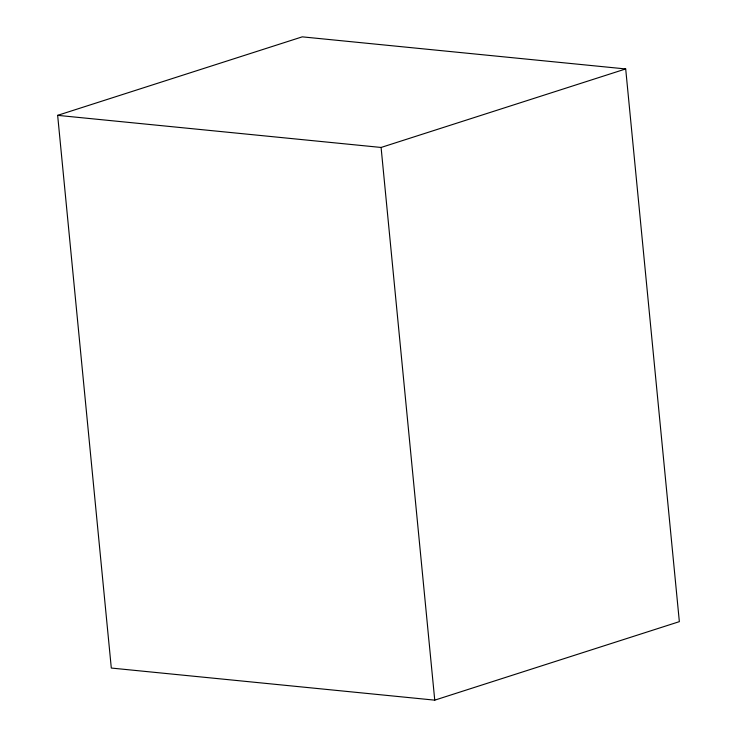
<?xml version="1.0" encoding="UTF-8"?>
<svg xmlns="http://www.w3.org/2000/svg" width="737" height="737" viewBox="0 0 737 737"><rect width="100%" height="100%" fill="white"/><g stroke="black" fill="none" stroke-linecap="round" stroke-linejoin="round"><path stroke-width="1.11" d="M57.652 115.35L302.253 36.85L625.695 68.946L679.348 621.65L434.747 700.15L111.305 668.054L57.652 115.35L381.093 147.455L625.695 68.946M381.093 147.455L434.747 700.15"/></g></svg>
